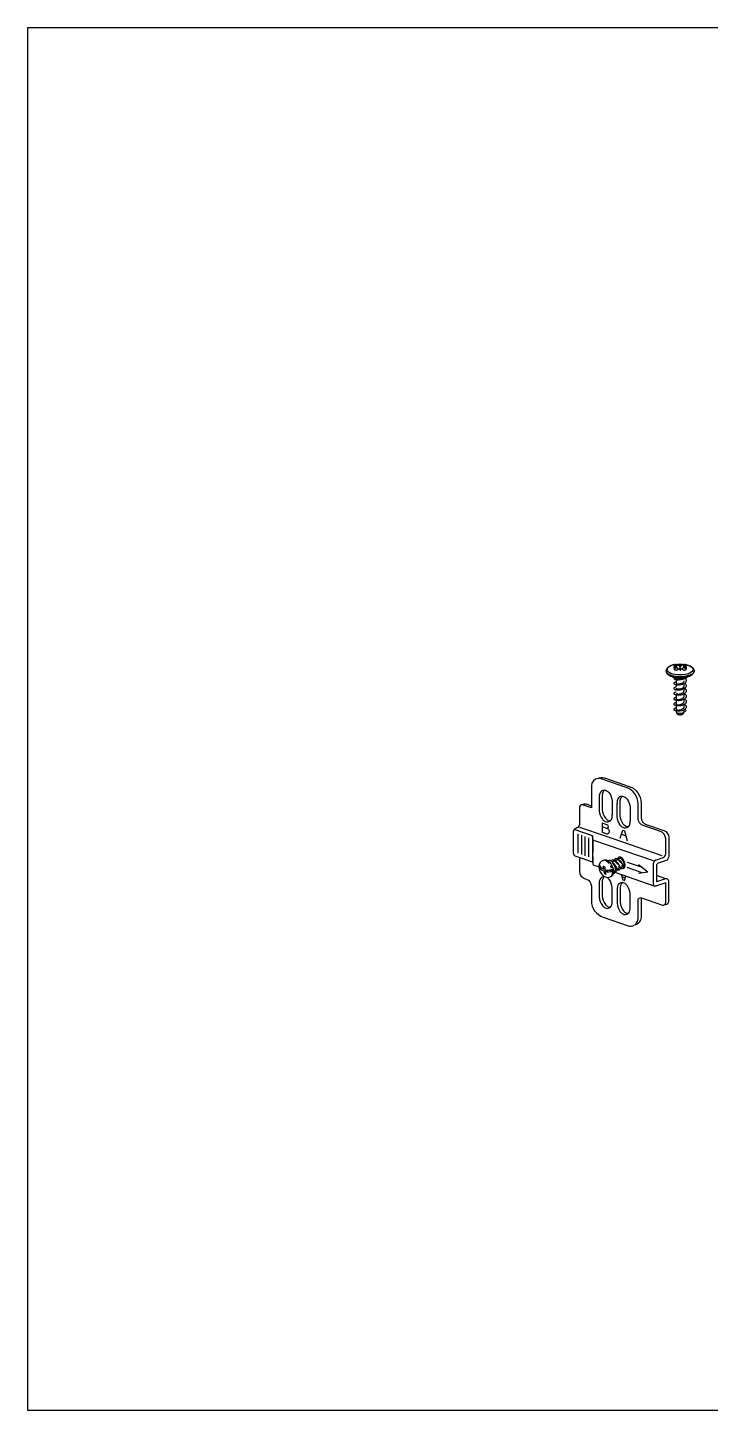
# Model space of a CAD drawing. Header units: centimetres. Extents: x 1543 to 3673, y 1148 to 2594.
# Drawn here: x 2234.25 to 2244.13, y 2525.89 to 2545.89 of the extents above; entities that cross this region are included whole.
import ezdxf

# ---------------------------------------------------------------- set-up
doc = ezdxf.new("R2010")
doc.units = ezdxf.units.CM
doc.linetypes.add('PDF_IMPORT', pattern=[1, 0.8, -0.2])
doc.layers.add('ferramenta', color=250, linetype='Continuous')

msp = doc.modelspace()

# ---------------------------------------------------------------- linework, layer by layer
at = {"layer": 'ferramenta', "transparency": 33554687}
msp.add_lwpolyline([(2234.253, 2545.89), (2254.253, 2545.89), (2254.253, 2525.89), (2234.253, 2525.89)], close=True, dxfattribs=at)
at = {"layer": 'ferramenta', "lineweight": 25, "transparency": 33554687}
for points in [[(2243.626, 2536.68), (2243.62, 2536.679), (2243.609, 2536.677), (2243.599, 2536.675), (2243.589, 2536.672), (2243.579, 2536.669), (2243.569, 2536.666), (2243.56, 2536.663), (2243.551, 2536.659), (2243.543, 2536.655), (2243.535, 2536.65), (2243.527, 2536.646), (2243.52, 2536.641), (2243.514, 2536.635), (2243.508, 2536.63), (2243.503, 2536.624), (2243.499, 2536.618), (2243.496, 2536.612), (2243.493, 2536.605), (2243.491, 2536.599), (2243.49, 2536.593), (2243.49, 2536.587), (2243.49, 2536.586)], [(2243.64, 2536.645), (2243.635, 2536.644), (2243.629, 2536.642), (2243.624, 2536.641), (2243.618, 2536.639), (2243.613, 2536.638), (2243.607, 2536.636), (2243.602, 2536.635), (2243.596, 2536.633)], [(2243.596, 2536.633), (2243.602, 2536.633), (2243.607, 2536.634), (2243.612, 2536.634), (2243.617, 2536.635), (2243.622, 2536.635), (2243.628, 2536.635), (2243.633, 2536.635), (2243.638, 2536.635)], [(2243.638, 2536.671), (2243.633, 2536.669), (2243.628, 2536.667), (2243.623, 2536.665), (2243.618, 2536.663), (2243.614, 2536.661), (2243.609, 2536.659), (2243.604, 2536.657), (2243.599, 2536.655)], [(2243.599, 2536.655), (2243.604, 2536.654), (2243.609, 2536.653), (2243.614, 2536.652), (2243.62, 2536.651), (2243.625, 2536.649), (2243.63, 2536.648), (2243.635, 2536.646), (2243.64, 2536.645)], [(2243.599, 2536.609), (2243.604, 2536.613), (2243.609, 2536.616), (2243.614, 2536.62), (2243.619, 2536.623), (2243.623, 2536.626), (2243.628, 2536.629), (2243.633, 2536.632), (2243.638, 2536.635), (2243.653, 2536.62)], [(2243.599, 2536.609), (2243.604, 2536.607), (2243.609, 2536.605), (2243.614, 2536.603), (2243.618, 2536.601), (2243.623, 2536.599), (2243.628, 2536.597), (2243.633, 2536.595), (2243.638, 2536.593)], [(2243.638, 2536.671), (2243.643, 2536.67), (2243.648, 2536.67), (2243.654, 2536.669), (2243.659, 2536.668), (2243.664, 2536.667), (2243.669, 2536.666), (2243.675, 2536.664), (2243.68, 2536.663), (2243.687, 2536.638)], [(2243.638, 2536.646), (2243.638, 2536.671)], [(2243.638, 2536.593), (2243.643, 2536.596), (2243.649, 2536.6), (2243.654, 2536.603), (2243.66, 2536.607), (2243.666, 2536.61), (2243.671, 2536.613), (2243.677, 2536.616), (2243.682, 2536.619)], [(2243.654, 2536.623), (2243.64, 2536.645)], [(2243.65, 2536.622), (2243.654, 2536.623), (2243.658, 2536.622)], [(2243.658, 2536.622), (2243.653, 2536.62)], [(2243.658, 2536.622), (2243.659, 2536.617), (2243.662, 2536.608)], [(2243.662, 2536.608), (2243.659, 2536.617)], [(2243.689, 2536.674), (2243.688, 2536.673), (2243.687, 2536.672), (2243.685, 2536.671), (2243.684, 2536.669), (2243.683, 2536.668), (2243.682, 2536.666), (2243.681, 2536.665), (2243.68, 2536.663)], [(2243.682, 2536.619), (2243.684, 2536.616), (2243.685, 2536.613), (2243.687, 2536.61), (2243.688, 2536.607), (2243.69, 2536.604), (2243.691, 2536.6), (2243.693, 2536.597), (2243.695, 2536.594)], [(2243.689, 2536.674), (2243.69, 2536.647), (2243.687, 2536.638)], [(2243.692, 2536.636), (2243.687, 2536.638)], [(2243.702, 2536.663), (2243.7, 2536.664), (2243.699, 2536.666), (2243.697, 2536.668), (2243.696, 2536.669), (2243.694, 2536.671), (2243.692, 2536.672), (2243.691, 2536.673), (2243.689, 2536.674)], [(2243.689, 2536.606), (2243.692, 2536.607)], [(2243.702, 2536.663), (2243.695, 2536.637), (2243.69, 2536.647)], [(2243.69, 2536.606), (2243.691, 2536.615), (2243.692, 2536.631)], [(2243.695, 2536.637), (2243.692, 2536.636)], [(2243.694, 2536.606), (2243.692, 2536.631), (2243.692, 2536.636)], [(2243.692, 2536.607), (2243.696, 2536.605)], [(2243.694, 2536.596), (2243.696, 2536.605)], [(2243.695, 2536.594), (2243.696, 2536.597), (2243.697, 2536.6), (2243.698, 2536.603), (2243.7, 2536.606), (2243.701, 2536.609), (2243.702, 2536.612), (2243.703, 2536.615), (2243.704, 2536.618)], [(2243.746, 2536.593), (2243.741, 2536.596), (2243.735, 2536.599), (2243.73, 2536.603), (2243.725, 2536.606), (2243.72, 2536.609), (2243.714, 2536.612), (2243.709, 2536.615), (2243.704, 2536.618), (2243.696, 2536.605)], [(2243.746, 2536.671), (2243.74, 2536.67), (2243.735, 2536.669), (2243.729, 2536.669), (2243.724, 2536.668), (2243.718, 2536.667), (2243.713, 2536.665), (2243.707, 2536.664), (2243.702, 2536.663)], [(2243.722, 2536.608), (2243.725, 2536.617), (2243.726, 2536.622)], [(2243.722, 2536.608), (2243.725, 2536.617)], [(2243.726, 2536.622), (2243.729, 2536.62), (2243.743, 2536.637)], [(2243.726, 2536.622), (2243.731, 2536.623)], [(2243.784, 2536.655), (2243.78, 2536.654), (2243.775, 2536.653), (2243.77, 2536.652), (2243.765, 2536.651), (2243.76, 2536.65), (2243.755, 2536.648), (2243.75, 2536.647), (2243.746, 2536.645), (2243.731, 2536.623)], [(2243.732, 2536.623), (2243.731, 2536.623)], [(2243.784, 2536.609), (2243.779, 2536.613), (2243.774, 2536.616), (2243.769, 2536.62), (2243.764, 2536.624), (2243.759, 2536.627), (2243.754, 2536.63), (2243.749, 2536.634), (2243.743, 2536.637)], [(2243.743, 2536.637), (2243.749, 2536.637), (2243.755, 2536.637), (2243.76, 2536.637), (2243.766, 2536.636), (2243.771, 2536.636), (2243.777, 2536.636), (2243.782, 2536.636), (2243.787, 2536.635)], [(2243.746, 2536.646), (2243.746, 2536.671)], [(2243.784, 2536.655), (2243.78, 2536.657), (2243.775, 2536.659), (2243.77, 2536.661), (2243.765, 2536.663), (2243.76, 2536.665), (2243.756, 2536.667), (2243.751, 2536.669), (2243.746, 2536.671)], [(2243.787, 2536.635), (2243.782, 2536.637), (2243.777, 2536.638), (2243.772, 2536.64), (2243.767, 2536.641), (2243.761, 2536.642), (2243.756, 2536.643), (2243.751, 2536.644), (2243.746, 2536.645)], [(2243.746, 2536.593), (2243.751, 2536.595), (2243.756, 2536.597), (2243.76, 2536.599), (2243.765, 2536.601), (2243.77, 2536.603), (2243.775, 2536.605), (2243.78, 2536.607), (2243.784, 2536.609)], [(2243.77, 2536.678), (2243.767, 2536.679), (2243.756, 2536.68), (2243.754, 2536.681)], [(2243.586, 2536.499), (2243.589, 2536.496), (2243.594, 2536.492), (2243.599, 2536.488), (2243.605, 2536.484), (2243.612, 2536.481), (2243.616, 2536.479), (2243.619, 2536.478), (2243.627, 2536.475), (2243.635, 2536.473), (2243.643, 2536.471), (2243.651, 2536.469), (2243.659, 2536.468), (2243.668, 2536.467), (2243.677, 2536.466), (2243.685, 2536.466), (2243.694, 2536.466), (2243.703, 2536.466), (2243.712, 2536.466), (2243.72, 2536.467), (2243.729, 2536.468), (2243.737, 2536.47), (2243.745, 2536.472), (2243.753, 2536.474), (2243.761, 2536.476), (2243.768, 2536.479), (2243.775, 2536.482), (2243.782, 2536.486), (2243.788, 2536.49), (2243.793, 2536.494), (2243.798, 2536.499), (2243.798, 2536.499)], [(2243.608, 2536.489), (2243.602, 2536.492), (2243.596, 2536.495), (2243.593, 2536.497)], [(2243.633, 2536.426), (2243.628, 2536.425), (2243.618, 2536.422), (2243.61, 2536.419), (2243.605, 2536.415), (2243.602, 2536.411), (2243.601, 2536.406), (2243.602, 2536.402), (2243.606, 2536.398), (2243.613, 2536.394), (2243.621, 2536.391), (2243.631, 2536.388), (2243.643, 2536.386), (2243.656, 2536.385), (2243.67, 2536.385), (2243.685, 2536.386), (2243.7, 2536.388), (2243.714, 2536.391), (2243.728, 2536.395), (2243.741, 2536.4), (2243.753, 2536.405), (2243.763, 2536.412), (2243.771, 2536.419), (2243.778, 2536.426), (2243.781, 2536.434), (2243.783, 2536.443), (2243.782, 2536.451), (2243.779, 2536.459), (2243.773, 2536.467), (2243.765, 2536.474), (2243.761, 2536.477)], [(2243.633, 2536.353), (2243.633, 2536.353), (2243.622, 2536.35), (2243.614, 2536.347), (2243.607, 2536.343), (2243.603, 2536.339), (2243.601, 2536.335), (2243.601, 2536.33), (2243.604, 2536.326), (2243.61, 2536.322), (2243.617, 2536.319), (2243.626, 2536.316), (2243.637, 2536.314), (2243.65, 2536.312), (2243.664, 2536.312), (2243.678, 2536.312), (2243.693, 2536.314), (2243.708, 2536.316), (2243.722, 2536.32), (2243.736, 2536.324), (2243.748, 2536.329), (2243.759, 2536.336), (2243.768, 2536.342), (2243.775, 2536.35), (2243.78, 2536.357), (2243.783, 2536.366), (2243.783, 2536.374), (2243.78, 2536.382), (2243.776, 2536.39), (2243.769, 2536.397), (2243.76, 2536.404), (2243.755, 2536.407)], [(2243.62, 2536.464), (2243.631, 2536.461), (2243.64, 2536.457)], [(2243.633, 2536.407), (2243.633, 2536.406), (2243.635, 2536.403), (2243.64, 2536.401), (2243.646, 2536.399), (2243.655, 2536.398), (2243.664, 2536.398), (2243.676, 2536.398), (2243.687, 2536.4), (2243.699, 2536.402), (2243.711, 2536.406), (2243.722, 2536.41), (2243.731, 2536.415), (2243.739, 2536.422), (2243.745, 2536.428), (2243.749, 2536.435), (2243.751, 2536.443), (2243.75, 2536.444)], [(2243.706, 2536.462), (2243.701, 2536.459), (2243.689, 2536.456), (2243.677, 2536.455), (2243.666, 2536.454), (2243.656, 2536.454), (2243.647, 2536.455), (2243.641, 2536.457), (2243.64, 2536.457)], [(2243.706, 2536.462), (2243.705, 2536.466)], [(2243.633, 2536.279), (2243.627, 2536.278), (2243.617, 2536.275), (2243.61, 2536.272), (2243.604, 2536.268), (2243.601, 2536.263), (2243.601, 2536.259), (2243.603, 2536.255), (2243.607, 2536.251), (2243.613, 2536.247), (2243.622, 2536.244), (2243.632, 2536.241), (2243.644, 2536.239), (2243.658, 2536.238), (2243.672, 2536.238), (2243.686, 2536.239), (2243.701, 2536.241), (2243.716, 2536.245), (2243.73, 2536.249), (2243.743, 2536.253), (2243.754, 2536.259), (2243.764, 2536.266), (2243.772, 2536.273), (2243.778, 2536.281), (2243.782, 2536.289), (2243.783, 2536.297), (2243.782, 2536.305), (2243.778, 2536.313), (2243.772, 2536.321), (2243.764, 2536.328), (2243.756, 2536.334)], [(2243.633, 2536.201), (2243.627, 2536.2), (2243.617, 2536.197), (2243.61, 2536.193), (2243.604, 2536.19), (2243.601, 2536.185), (2243.601, 2536.181), (2243.603, 2536.177), (2243.607, 2536.173), (2243.613, 2536.169), (2243.622, 2536.166), (2243.632, 2536.163), (2243.644, 2536.161), (2243.658, 2536.16), (2243.672, 2536.16), (2243.686, 2536.161), (2243.701, 2536.163), (2243.716, 2536.166), (2243.73, 2536.17), (2243.743, 2536.175), (2243.754, 2536.181), (2243.764, 2536.188), (2243.772, 2536.195), (2243.778, 2536.202), (2243.782, 2536.211), (2243.783, 2536.219), (2243.782, 2536.227), (2243.778, 2536.235), (2243.772, 2536.242), (2243.764, 2536.25), (2243.756, 2536.255)], [(2243.62, 2536.391), (2243.631, 2536.387), (2243.64, 2536.384)], [(2243.62, 2536.318), (2243.631, 2536.314), (2243.64, 2536.311)], [(2243.62, 2536.244), (2243.624, 2536.243), (2243.628, 2536.242), (2243.633, 2536.24), (2243.64, 2536.237)], [(2243.633, 2536.334), (2243.633, 2536.333), (2243.635, 2536.33), (2243.639, 2536.328), (2243.645, 2536.326), (2243.653, 2536.325), (2243.663, 2536.324), (2243.674, 2536.325), (2243.685, 2536.326), (2243.697, 2536.328), (2243.709, 2536.332), (2243.72, 2536.336), (2243.73, 2536.341), (2243.738, 2536.347), (2243.745, 2536.354), (2243.749, 2536.361), (2243.75, 2536.368), (2243.75, 2536.37)], [(2243.633, 2536.26), (2243.633, 2536.26), (2243.634, 2536.258), (2243.638, 2536.255), (2243.644, 2536.253), (2243.652, 2536.252), (2243.661, 2536.251), (2243.672, 2536.251), (2243.684, 2536.252), (2243.695, 2536.254), (2243.707, 2536.258), (2243.718, 2536.262), (2243.728, 2536.267), (2243.737, 2536.273), (2243.744, 2536.279), (2243.748, 2536.286), (2243.75, 2536.294), (2243.75, 2536.297)], [(2243.633, 2536.235), (2243.633, 2536.182)], [(2243.633, 2536.182), (2243.633, 2536.182), (2243.634, 2536.179), (2243.638, 2536.177), (2243.644, 2536.175), (2243.652, 2536.174), (2243.661, 2536.173), (2243.672, 2536.173), (2243.684, 2536.174), (2243.695, 2536.176), (2243.707, 2536.18), (2243.718, 2536.184), (2243.728, 2536.189), (2243.737, 2536.195), (2243.744, 2536.201), (2243.748, 2536.208), (2243.75, 2536.216), (2243.75, 2536.219)], [(2243.712, 2536.389), (2243.711, 2536.389), (2243.699, 2536.385), (2243.687, 2536.383), (2243.676, 2536.381), (2243.664, 2536.381), (2243.655, 2536.381), (2243.646, 2536.382), (2243.64, 2536.384)], [(2243.712, 2536.316), (2243.709, 2536.315), (2243.697, 2536.311), (2243.685, 2536.309), (2243.674, 2536.308), (2243.663, 2536.307), (2243.653, 2536.308), (2243.645, 2536.309), (2243.64, 2536.311)], [(2243.712, 2536.243), (2243.707, 2536.241), (2243.695, 2536.238), (2243.684, 2536.235), (2243.672, 2536.234), (2243.661, 2536.234), (2243.652, 2536.235), (2243.644, 2536.236), (2243.64, 2536.237)], [(2243.712, 2536.389), (2243.721, 2536.392), (2243.73, 2536.395)], [(2243.712, 2536.316), (2243.721, 2536.319), (2243.73, 2536.322)], [(2243.712, 2536.242), (2243.72, 2536.245), (2243.73, 2536.249)], [(2243.751, 2536.219), (2243.751, 2536.253)], [(2243.633, 2536.124), (2243.627, 2536.123), (2243.617, 2536.12), (2243.61, 2536.117), (2243.604, 2536.113), (2243.601, 2536.109), (2243.601, 2536.104), (2243.603, 2536.1), (2243.607, 2536.096), (2243.613, 2536.092), (2243.622, 2536.089), (2243.632, 2536.086), (2243.644, 2536.084), (2243.658, 2536.084), (2243.672, 2536.084), (2243.686, 2536.084), (2243.701, 2536.087), (2243.716, 2536.09), (2243.73, 2536.094), (2243.743, 2536.099), (2243.754, 2536.104), (2243.764, 2536.111), (2243.772, 2536.118), (2243.778, 2536.126), (2243.782, 2536.134), (2243.783, 2536.142), (2243.782, 2536.15), (2243.778, 2536.158), (2243.772, 2536.166), (2243.764, 2536.173), (2243.756, 2536.179)], [(2243.633, 2536.049), (2243.627, 2536.047), (2243.617, 2536.044), (2243.61, 2536.041), (2243.604, 2536.037), (2243.601, 2536.033), (2243.601, 2536.028), (2243.603, 2536.024), (2243.607, 2536.02), (2243.613, 2536.016), (2243.622, 2536.013), (2243.632, 2536.01), (2243.644, 2536.008), (2243.658, 2536.008), (2243.672, 2536.008), (2243.686, 2536.009), (2243.701, 2536.011), (2243.716, 2536.014), (2243.73, 2536.018), (2243.743, 2536.023), (2243.754, 2536.028), (2243.764, 2536.035), (2243.772, 2536.042), (2243.778, 2536.05), (2243.782, 2536.058), (2243.783, 2536.066), (2243.782, 2536.074), (2243.778, 2536.082), (2243.772, 2536.09), (2243.764, 2536.097), (2243.756, 2536.103)], [(2243.62, 2536.166), (2243.624, 2536.165), (2243.628, 2536.164), (2243.633, 2536.162), (2243.64, 2536.159)], [(2243.62, 2536.089), (2243.624, 2536.088), (2243.628, 2536.087), (2243.633, 2536.085), (2243.64, 2536.082)], [(2243.62, 2536.013), (2243.624, 2536.012), (2243.628, 2536.011), (2243.633, 2536.009), (2243.64, 2536.007)], [(2243.633, 2536.158), (2243.633, 2536.105)], [(2243.633, 2536.105), (2243.633, 2536.105), (2243.634, 2536.103), (2243.638, 2536.1), (2243.644, 2536.098), (2243.652, 2536.097), (2243.661, 2536.096), (2243.672, 2536.096), (2243.684, 2536.097), (2243.695, 2536.1), (2243.707, 2536.103), (2243.718, 2536.107), (2243.728, 2536.112), (2243.737, 2536.118), (2243.744, 2536.125), (2243.748, 2536.132), (2243.75, 2536.139), (2243.75, 2536.142)], [(2243.633, 2536.082), (2243.633, 2536.029)], [(2243.633, 2536.029), (2243.633, 2536.029), (2243.634, 2536.027), (2243.638, 2536.024), (2243.644, 2536.022), (2243.652, 2536.021), (2243.661, 2536.02), (2243.672, 2536.02), (2243.684, 2536.022), (2243.695, 2536.024), (2243.707, 2536.027), (2243.718, 2536.031), (2243.728, 2536.036), (2243.737, 2536.042), (2243.744, 2536.049), (2243.748, 2536.056), (2243.75, 2536.063), (2243.75, 2536.066)], [(2243.633, 2536.009), (2243.633, 2535.997)], [(2243.712, 2536.164), (2243.707, 2536.163), (2243.695, 2536.159), (2243.684, 2536.157), (2243.672, 2536.156), (2243.661, 2536.156), (2243.652, 2536.157), (2243.644, 2536.158), (2243.64, 2536.159)], [(2243.712, 2536.088), (2243.707, 2536.086), (2243.695, 2536.083), (2243.684, 2536.08), (2243.672, 2536.079), (2243.661, 2536.079), (2243.652, 2536.08), (2243.644, 2536.081), (2243.64, 2536.082)], [(2243.712, 2536.012), (2243.707, 2536.01), (2243.695, 2536.007), (2243.684, 2536.005), (2243.672, 2536.003), (2243.661, 2536.003), (2243.652, 2536.004), (2243.644, 2536.005), (2243.64, 2536.007)], [(2243.712, 2536.164), (2243.72, 2536.167), (2243.73, 2536.17)], [(2243.712, 2536.088), (2243.72, 2536.091), (2243.73, 2536.094)], [(2243.712, 2536.012), (2243.72, 2536.015), (2243.73, 2536.018)], [(2243.75, 2535.994), (2243.759, 2535.998), (2243.767, 2536.002), (2243.774, 2536.007), (2243.78, 2536.012)], [(2243.751, 2536.142), (2243.751, 2536.176)], [(2243.751, 2536.066), (2243.751, 2536.1)], [(2243.751, 2535.998), (2243.751, 2536.024)], [(2243.78, 2536.012), (2243.775, 2536.019), (2243.768, 2536.027), (2243.761, 2536.031), (2243.76, 2536.03)], [(2243.635, 2535.991), (2243.648, 2535.967)], [(2243.648, 2535.967), (2243.648, 2535.966), (2243.65, 2535.963), (2243.653, 2535.961), (2243.656, 2535.959), (2243.66, 2535.957)], [(2243.66, 2535.957), (2243.664, 2535.956), (2243.669, 2535.954), (2243.675, 2535.953), (2243.68, 2535.952), (2243.686, 2535.952), (2243.692, 2535.952), (2243.698, 2535.952), (2243.704, 2535.952), (2243.709, 2535.953), (2243.715, 2535.954), (2243.72, 2535.956), (2243.724, 2535.957), (2243.728, 2535.959), (2243.731, 2535.961), (2243.734, 2535.963), (2243.736, 2535.966), (2243.736, 2535.967)], [(2243.736, 2535.967), (2243.749, 2535.991)], [(2243.75, 2535.998), (2243.751, 2535.997), (2243.75, 2535.993), (2243.75, 2535.994)], [(2242.212, 2534.228), (2242.212, 2533.949)], [(2242.234, 2534.326), (2242.607, 2534.198)], [(2242.265, 2534.21), (2242.265, 2533.931)], [(2242.823, 2534.164), (2242.864, 2534.28), (2242.886, 2534.273)], [(2242.843, 2534.222), (2242.907, 2534.2)], [(2242.886, 2534.273), (2242.927, 2534.128)], [(2242.318, 2533.912), (2242.318, 2534.192)], [(2242.372, 2533.894), (2242.372, 2534.173)], [(2242.431, 2534.138), (2242.431, 2533.96)], [(2242.607, 2534.198), (2243.426, 2533.918)], [(2242.431, 2533.902), (2242.431, 2533.801)], [(2242.925, 2533.819), (2243.142, 2533.745)], [(2242.747, 2533.673), (2243.328, 2533.474)], [(2242.841, 2533.641), (2242.864, 2533.562), (2242.886, 2533.554)], [(2242.899, 2533.59), (2242.851, 2533.606)], [(2242.886, 2533.554), (2242.908, 2533.618)], [(2243.141, 2533.667), (2242.925, 2533.741)], [(2243.091, 2533.786), (2243.226, 2533.677)], [(2243.091, 2533.661), (2243.226, 2533.677)], [(2243.483, 2533.578), (2243.351, 2533.624)], [(2243.46, 2533.2), (2243.505, 2533.214)]]:
    msp.add_lwpolyline(points, dxfattribs=at)
for points in [[(2243.771, 2536.678), (2243.778, 2536.676), (2243.788, 2536.674), (2243.799, 2536.671), (2243.808, 2536.668), (2243.818, 2536.665), (2243.827, 2536.661), (2243.836, 2536.657), (2243.844, 2536.653), (2243.852, 2536.649), (2243.859, 2536.644), (2243.865, 2536.639), (2243.871, 2536.634), (2243.877, 2536.629), (2243.881, 2536.623), (2243.885, 2536.618), (2243.888, 2536.612), (2243.89, 2536.606), (2243.892, 2536.6), (2243.894, 2536.594), (2243.894, 2536.588), (2243.894, 2536.586), (2243.894, 2536.584), (2243.894, 2536.579), (2243.892, 2536.574), (2243.89, 2536.569), (2243.887, 2536.564), (2243.884, 2536.559), (2243.879, 2536.554), (2243.874, 2536.549), (2243.869, 2536.544), (2243.862, 2536.54), (2243.855, 2536.535), (2243.848, 2536.531), (2243.839, 2536.527), (2243.831, 2536.523), (2243.821, 2536.52), (2243.811, 2536.517), (2243.801, 2536.514), (2243.79, 2536.511), (2243.779, 2536.509), (2243.768, 2536.506), (2243.756, 2536.505), (2243.744, 2536.503), (2243.732, 2536.502), (2243.72, 2536.501), (2243.707, 2536.5), (2243.695, 2536.5), (2243.683, 2536.5), (2243.67, 2536.501), (2243.658, 2536.501), (2243.646, 2536.502), (2243.634, 2536.504), (2243.622, 2536.505), (2243.61, 2536.507), (2243.599, 2536.51), (2243.588, 2536.512), (2243.578, 2536.515), (2243.567, 2536.518), (2243.558, 2536.522), (2243.549, 2536.525, -0.283974), (2243.49, 2536.586), (2243.49, 2536.585)], [(2243.894, 2536.585), (2243.894, 2536.584), (2243.894, 2536.578), (2243.892, 2536.573), (2243.89, 2536.568), (2243.887, 2536.563), (2243.884, 2536.558), (2243.879, 2536.553), (2243.874, 2536.548), (2243.869, 2536.543), (2243.862, 2536.539), (2243.855, 2536.534), (2243.848, 2536.53), (2243.839, 2536.526), (2243.831, 2536.523), (2243.821, 2536.519), (2243.811, 2536.516), (2243.801, 2536.513), (2243.79, 2536.51), (2243.779, 2536.508), (2243.768, 2536.506), (2243.756, 2536.504), (2243.744, 2536.502), (2243.732, 2536.501), (2243.72, 2536.5), (2243.707, 2536.5), (2243.695, 2536.499), (2243.683, 2536.499), (2243.67, 2536.5), (2243.658, 2536.501), (2243.646, 2536.502), (2243.634, 2536.503), (2243.622, 2536.505), (2243.61, 2536.507), (2243.599, 2536.509), (2243.588, 2536.511), (2243.578, 2536.514), (2243.567, 2536.517), (2243.558, 2536.521), (2243.549, 2536.524, -0.284583), (2243.49, 2536.585), (2243.49, 2536.579), (2243.491, 2536.573), (2243.492, 2536.567), (2243.494, 2536.562), (2243.497, 2536.556), (2243.501, 2536.55), (2243.505, 2536.545), (2243.51, 2536.539), (2243.515, 2536.534), (2243.522, 2536.529), (2243.528, 2536.524), (2243.536, 2536.519), (2243.544, 2536.515), (2243.552, 2536.511), (2243.557, 2536.509)], [(2242.508, 2535.029, 0.389215), (2242.408, 2534.921), (2242.408, 2534.604), (2242.282, 2534.647, 0.515672), (2242.235, 2534.614)], [(2242.505, 2535.029, -0.220244), (2242.596, 2535.039), (2242.955, 2534.916, -0.32072), (2243.127, 2534.675), (2243.127, 2534.466, 0.320661), (2243.201, 2534.363), (2243.454, 2534.277, -0.320556), (2243.527, 2534.174), (2243.527, 2533.908, -0.31979), (2243.478, 2533.839), (2243.375, 2533.803, 0.320029), (2243.351, 2533.769), (2243.351, 2533.546, 0.413991), (2243.36, 2533.537)], [(2243.157, 2534.348, -0.320606), (2243.083, 2534.452), (2243.083, 2534.66, 0.320379), (2242.911, 2534.901), (2242.552, 2535.024, 0.064618), (2242.525, 2535.029)], [(2242.595, 2534.861, 0.016293), (2242.594, 2534.861, 0.285946), (2242.534, 2534.823, 0.115081), (2242.522, 2534.772), (2242.522, 2534.771, 0.01493), (2242.522, 2534.758)], [(2242.596, 2534.861, 0.109718), (2242.578, 2534.838, 0.114725), (2242.566, 2534.787), (2242.566, 2534.786, 0.01493), (2242.566, 2534.773)], [(2242.597, 2534.861, -0.104336), (2242.624, 2534.854, -0.116592), (2242.665, 2534.82, -0.147242), (2242.71, 2534.699), (2242.71, 2534.501)], [(2242.234, 2534.613), (2242.234, 2534.365, -0.320505), (2242.198, 2534.314), (2242.183, 2534.308, 0.320505), (2242.146, 2534.257), (2242.146, 2533.956, 0.32049), (2242.183, 2533.905), (2242.425, 2533.822)], [(2242.258, 2534.647), (2242.303, 2534.662, -0.172084), (2242.327, 2534.663), (2242.408, 2534.635)], [(2242.522, 2534.761), (2242.522, 2534.563, 0.14727), (2242.567, 2534.441, 0.116592), (2242.609, 2534.408, 0.284817), (2242.679, 2534.414)], [(2242.566, 2534.776), (2242.566, 2534.578, 0.147212), (2242.612, 2534.456, 0.116252), (2242.653, 2534.422, 0.107598), (2242.681, 2534.416, 0.108339), (2242.699, 2534.438, 0.11468), (2242.711, 2534.489), (2242.711, 2534.49, 0.014873), (2242.71, 2534.503)], [(2242.825, 2534.684, -0.014873), (2242.825, 2534.698), (2242.825, 2534.699, -0.115066), (2242.837, 2534.75, -0.109577), (2242.854, 2534.772), (2242.853, 2534.772, 0.285709), (2242.792, 2534.735, 0.115066), (2242.78, 2534.684), (2242.78, 2534.683, 0.013335), (2242.781, 2534.67)], [(2242.938, 2534.326, -0.28673), (2242.867, 2534.319, -0.11684), (2242.826, 2534.353, -0.147201), (2242.781, 2534.474), (2242.781, 2534.672)], [(2242.939, 2534.327, -0.107445), (2242.912, 2534.334, -0.116592), (2242.87, 2534.368, -0.147212), (2242.825, 2534.489), (2242.825, 2534.687)], [(2242.855, 2534.772, -0.106188), (2242.883, 2534.766, -0.116193), (2242.924, 2534.732, -0.147212), (2242.969, 2534.61), (2242.969, 2534.413)], [(2242.94, 2534.327, 0.107452), (2242.958, 2534.35, 0.11468), (2242.969, 2534.401)], [(2243.307, 2533.839), (2242.442, 2534.134, -0.292186), (2242.43, 2534.15), (2242.425, 2534.2), (2242.158, 2534.292)], [(2242.425, 2534.2), (2242.425, 2533.822), (2242.43, 2533.792, 0.280585), (2242.442, 2533.777), (2242.522, 2533.75)], [(2242.631, 2534.306, 0.648839), (2242.644, 2534.356), (2242.564, 2534.383), (2242.564, 2534.252), (2242.631, 2534.229), (2242.631, 2534.229, 0.81954), (2242.646, 2534.301), (2242.564, 2534.329)], [(2243.312, 2533.488, -0.139518), (2243.307, 2533.505), (2243.307, 2533.8, -0.319936), (2243.343, 2533.851), (2243.351, 2533.854), (2243.446, 2533.886, 0.321243), (2243.483, 2533.938), (2243.483, 2534.159, 0.320606), (2243.409, 2534.262), (2243.157, 2534.348)], [(2242.234, 2533.887), (2242.234, 2533.687, 0.320653), (2242.308, 2533.584), (2242.334, 2533.575, -0.320698), (2242.408, 2533.472), (2242.408, 2533.263, 0.320637), (2242.58, 2533.023), (2242.939, 2532.9, 0.218652), (2243.029, 2532.909)], [(2242.578, 2533.761, -0.095005), (2242.583, 2533.76, -0.106934), (2242.602, 2533.747, 0.006172), (2242.602, 2533.741, 0.02813), (2242.604, 2533.707, 0.197041), (2242.703, 2533.718, -0.145382), (2242.702, 2533.629, -0.198745), (2242.674, 2533.6, -0.198512), (2242.615, 2533.6, -0.116025), (2242.572, 2533.631, -0.1623), (2242.522, 2533.749, -0.018162), (2242.522, 2533.757, -0.133098), (2242.538, 2533.815, -0.146956), (2242.572, 2533.843, -0.072192), (2242.586, 2533.847, -0.228976), (2242.631, 2533.849, -0.11584), (2242.671, 2533.821, -0.162198), (2242.727, 2533.687, -0.018095), (2242.728, 2533.678, -0.097139), (2242.72, 2533.638, -0.229504), (2242.686, 2533.608)], [(2242.665, 2533.799, 0.021766), (2242.652, 2533.814, 0.115997), (2242.612, 2533.843)], [(2242.726, 2533.657, 0.222227), (2242.75, 2533.68, 0.096663), (2242.756, 2533.711, 0.016772), (2242.756, 2533.717, 0.162176), (2242.713, 2533.82, 0.116546), (2242.682, 2533.842, 0.223068), (2242.649, 2533.84)], [(2242.716, 2533.854, 0.386188), (2242.7, 2533.839, 0.025572), (2242.699, 2533.833), (2242.699, 2533.832)], [(2242.706, 2533.827), (2242.723, 2533.834, -0.097194), (2242.728, 2533.835)], [(2242.718, 2533.854, -0.11628), (2242.747, 2533.844), (2242.769, 2533.854, -0.093957), (2242.774, 2533.855)], [(2242.753, 2533.689, 0.03479), (2242.763, 2533.688, 0.027181), (2242.765, 2533.688, 0.386554), (2242.781, 2533.703, 0.022415), (2242.781, 2533.709, 0.092454), (2242.777, 2533.734, 0.133924), (2242.719, 2533.813)], [(2242.79, 2533.792, 0.095922), (2242.752, 2533.828, 0.116109), (2242.729, 2533.835)], [(2242.872, 2533.757, 0.096475), (2242.878, 2533.765, 0.097397), (2242.882, 2533.786, 0.020067), (2242.882, 2533.79, 0.162452), (2242.853, 2533.858, 0.116707), (2242.833, 2533.872, 0.248232), (2242.809, 2533.87), (2242.793, 2533.863, 0.117), (2242.763, 2533.873, 0.025777), (2242.762, 2533.874, 0.386492), (2242.745, 2533.858, 0.050087), (2242.745, 2533.846)], [(2242.781, 2533.716, 0.106901), (2242.809, 2533.707, 0.025777), (2242.81, 2533.707, 0.386554), (2242.827, 2533.722, 0.02565), (2242.827, 2533.729, 0.092479), (2242.823, 2533.753, 0.162104), (2242.748, 2533.844)], [(2242.836, 2533.811, 0.095919), (2242.797, 2533.847, 0.116239), (2242.775, 2533.854)], [(2242.866, 2533.729, 0.25219), (2242.891, 2533.75, 0.115562), (2242.896, 2533.783, 0.16213), (2242.858, 2533.873, 0.115604), (2242.831, 2533.892, 0.414266), (2242.786, 2533.873, 0.020352), (2242.784, 2533.868)], [(2242.856, 2533.726, 0.386188), (2242.873, 2533.741, 0.025569), (2242.873, 2533.748, 0.091688), (2242.868, 2533.773, 0.162216), (2242.793, 2533.863)], [(2242.611, 2533.698), (2242.586, 2533.687, -0.139811), (2242.522, 2533.753), (2242.55, 2533.743)], [(2242.594, 2533.611, 0.285376), (2242.534, 2533.574, 0.092491), (2242.522, 2533.533), (2242.522, 2533.313, 0.147212), (2242.567, 2533.192, 0.11629), (2242.609, 2533.158, 0.249081), (2242.672, 2533.16)], [(2242.596, 2533.611, 0.107597), (2242.578, 2533.589, 0.092379), (2242.566, 2533.548), (2242.566, 2533.329, 0.147212), (2242.612, 2533.207, 0.115989), (2242.653, 2533.173, 0.109314), (2242.681, 2533.166)], [(2242.577, 2533.761, 0.005565), (2242.577, 2533.754, 0.033699), (2242.58, 2533.718), (2242.602, 2533.727)], [(2242.608, 2533.679, 0.032326), (2242.619, 2533.642, -0.212395), (2242.597, 2533.653), (2242.613, 2533.66)], [(2242.664, 2533.704), (2242.708, 2533.689, -0.191729), (2242.608, 2533.679), (2242.646, 2533.695)], [(2242.756, 2533.707), (2242.757, 2533.708, 0.276232), (2242.765, 2533.718, 0.02158), (2242.765, 2533.723, 0.091389), (2242.761, 2533.741)], [(2242.781, 2533.718), (2242.803, 2533.727, 0.274661), (2242.81, 2533.737, 0.021903), (2242.811, 2533.742, 0.092659), (2242.807, 2533.76)], [(2242.827, 2533.737), (2242.849, 2533.746, 0.276242), (2242.856, 2533.756, 0.026016), (2242.857, 2533.761, 0.092659), (2242.853, 2533.78)], [(2242.68, 2533.165, 0.114042), (2242.699, 2533.189, 0.092188), (2242.71, 2533.23), (2242.71, 2533.449, 0.147212), (2242.665, 2533.57, 0.074068), (2242.64, 2533.594)], [(2242.853, 2533.523), (2242.853, 2533.523, 0.285709), (2242.792, 2533.485, 0.091869), (2242.781, 2533.444), (2242.781, 2533.225, 0.147201), (2242.826, 2533.103, 0.11684), (2242.867, 2533.07, 0.273668), (2242.936, 2533.075, 0.12581), (2242.958, 2533.1, 0.09198), (2242.969, 2533.141), (2242.969, 2533.361, 0.147212), (2242.924, 2533.482, 0.116514), (2242.883, 2533.516, 0.106582), (2242.855, 2533.523)], [(2242.854, 2533.523, 0.107679), (2242.837, 2533.5, 0.092188), (2242.825, 2533.46), (2242.825, 2533.24, 0.147212), (2242.87, 2533.119, 0.116592), (2242.912, 2533.085, 0.108762), (2242.94, 2533.078)], [(2243.477, 2533.213, 0.148183), (2243.483, 2533.234), (2243.483, 2533.52), (2243.351, 2533.475), (2243.349, 2533.474, -0.24715), (2243.319, 2533.479)], [(2243.5, 2533.213, 0.343455), (2243.527, 2533.248), (2243.527, 2533.543, 0.514377), (2243.479, 2533.577), (2243.363, 2533.538)], [(2243.127, 2533.304), (2243.127, 2533.018, -0.3811), (2243.031, 2532.91)], [(2243.04, 2532.916, 0.235635), (2243.083, 2533.003), (2243.083, 2533.269, -0.514732), (2243.131, 2533.303), (2243.435, 2533.199, 0.266578), (2243.47, 2533.206)]]:
    msp.add_lwpolyline(points, format="xyb", dxfattribs=at)
at = {"layer": 'ferramenta', "linetype": 'PDF_IMPORT', "lineweight": 25, "ltscale": 0.052958, "transparency": 33554687}
msp.add_lwpolyline([(2243.633, 2536.46), (2243.633, 2536.26)], dxfattribs=at)
at = {"layer": 'ferramenta', "linetype": 'PDF_IMPORT', "lineweight": 25, "ltscale": 0.033903, "transparency": 33554687}
msp.add_lwpolyline([(2243.751, 2536.297), (2243.751, 2536.473)], dxfattribs=at)
at = {"layer": 'ferramenta', "lineweight": 25, "transparency": 33554687}
for centre, radius, start, end in [((2242.746, 2534.401), 0.223, 0.2745, 3.6837), ((2242.77, 2533.969), 0.315, 218.4793, 232.8752), ((2242.846, 2533.759), 0.27, 195.3503, 203.0456), ((2242.474, 2533.659), 0.236, 17.6057, 27.3721), ((2242.861, 2533.795), 0.0694, 240.2973, 264.4784)]:
    msp.add_arc(centre, radius, start, end, dxfattribs=at)
for centre, major_axis, ratio, start_param, end_param in [((2243.692, 2536.606), (-0.188, 0), 0.4226, 0.7854442855618757, 7.068629592741462), ((2243.689, 2536.583), (-0.206, 0.002), 0.474646, 0.877139, 3.18689), ((2243.674, 2536.483), (0.0726, 0.0033), 0.336693, 2.903702, 5.159899), ((2243.692, 2535.997), (0.0587, 0), 0.42269, 3.141737, 6.1344)]:
    msp.add_ellipse(centre, major_axis=major_axis, ratio=ratio, start_param=start_param, end_param=end_param, dxfattribs=at)
for points in [[(2242.969, 2534.401), (2242.969, 2534.401), (2242.969, 2534.401), (2242.969, 2534.402)], [(2242.718, 2533.854), (2242.717, 2533.854), (2242.717, 2533.854), (2242.716, 2533.854)], [(2242.729, 2533.835), (2242.729, 2533.835), (2242.729, 2533.835), (2242.728, 2533.835)], [(2242.775, 2533.854), (2242.775, 2533.854), (2242.774, 2533.855), (2242.774, 2533.855)], [(2242.578, 2533.761), (2242.578, 2533.761), (2242.577, 2533.761), (2242.577, 2533.761)], [(2242.761, 2533.741), (2242.761, 2533.741), (2242.761, 2533.741), (2242.761, 2533.742)], [(2242.807, 2533.76), (2242.807, 2533.761), (2242.807, 2533.761), (2242.807, 2533.761)], [(2242.853, 2533.78), (2242.853, 2533.78), (2242.853, 2533.78), (2242.853, 2533.78)], [(2242.855, 2533.726), (2242.855, 2533.726), (2242.856, 2533.726), (2242.856, 2533.726)], [(2243.36, 2533.537), (2243.361, 2533.537), (2243.362, 2533.537), (2243.363, 2533.538)]]:
    msp.add_open_spline(points, degree=3, dxfattribs=at)

doc.saveas('drawing.dxf')
